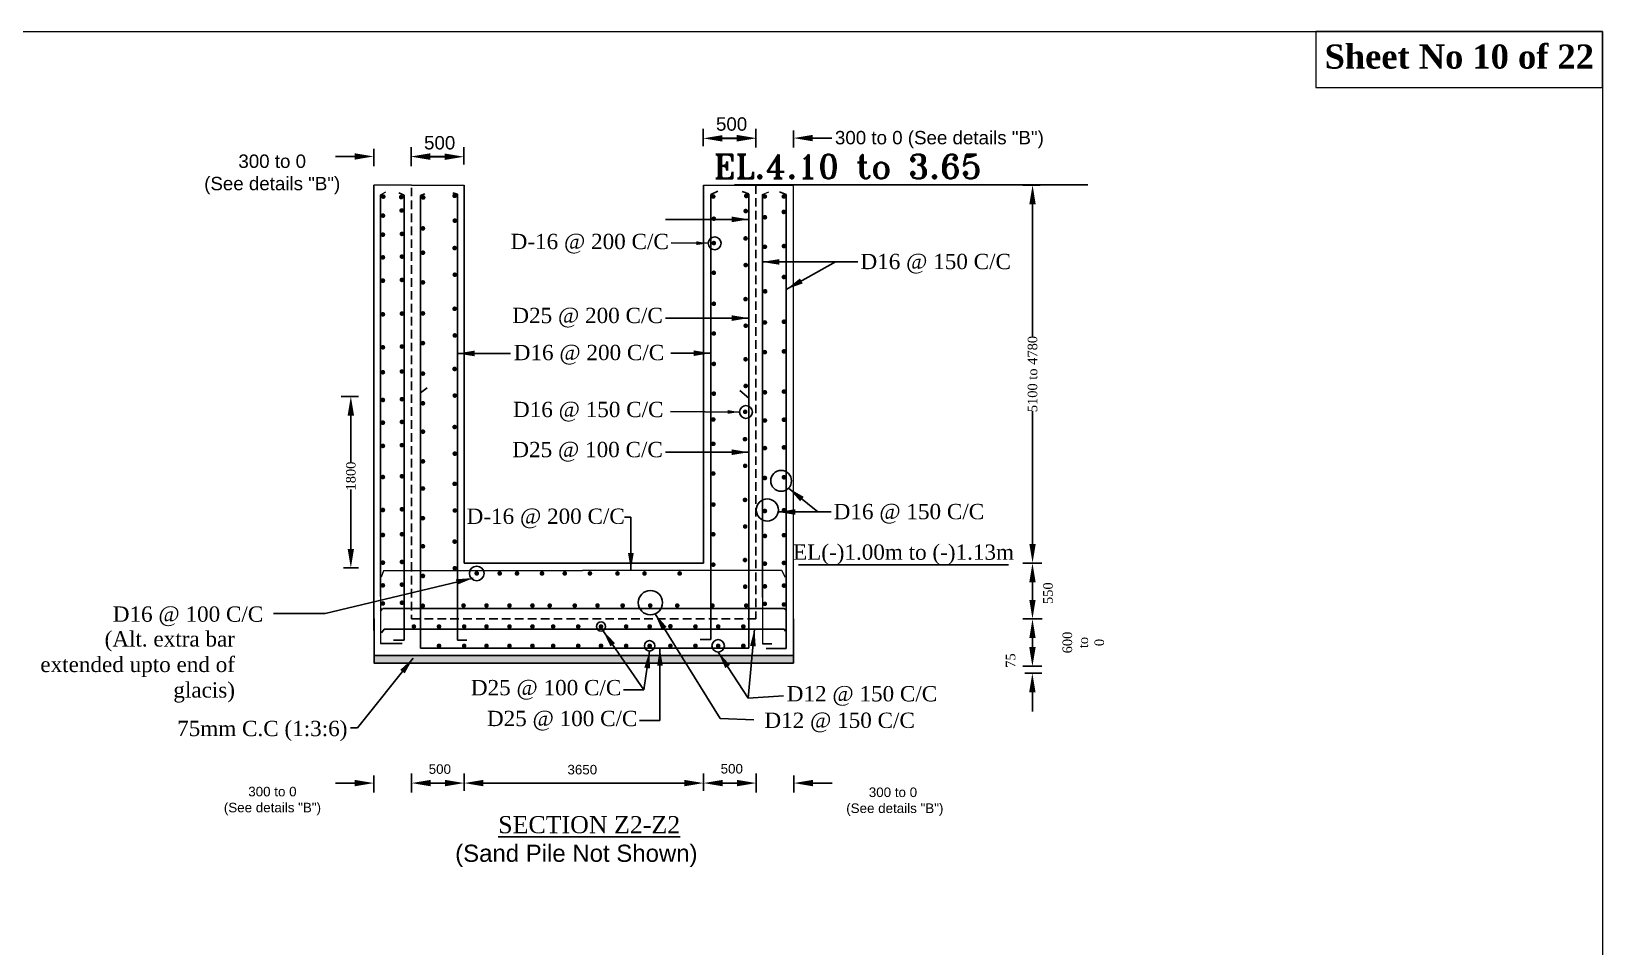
# Model space of a CAD drawing. Extents: x -545075 to 1728153, y -708141 to -305611.
# Drawn here: x 473140 to 514178, y -629104 to -605192 of the extents above; entities that cross this region are included whole.
import ezdxf

# ---------------------------------------------------------------- set-up
doc = ezdxf.new("R2010")
doc.units = 0
doc.header["$MEASUREMENT"] = 0
doc.linetypes.add('DASHED', pattern=[0.75, 0.5, -0.25])
doc.layers.get('0').update_dxf_attribs({"linetype": 'CONTINUOUS'})
doc.layers.get('DEFPOINTS').update_dxf_attribs({"linetype": 'CONTINUOUS'})
doc.layers.add('LINE', color=7, linetype='CONTINUOUS')
doc.layers.add('TEXT', color=7, linetype='CONTINUOUS')
doc.layers.add('Other line', color=7, linetype='CONTINUOUS', lineweight=15)
doc.styles.add('BIG', font='ROMANT.SHX')
doc.styles.get("Standard").update_dxf_attribs({"font": 'times.ttf', "height": 250})
doc.dimstyles.new('3', dxfattribs={"dimtxt": 225, "dimasz": 350, "dimexe": 100, "dimexo": 25, "dimgap": 9, "dimtad": 0, "dimdec": 0, "dimzin": 0, "dimdsep": 46, "dimtxsty": 'Standard', "dimcen": 0, "dimclrt": 256, "dimadec": 0, "dimazin": 0, "dimtfac": 1, "dimtdec": 0, "dimtofl": 0, "dimtmove": 2, "dimatfit": 3, "dimfxl": 1, "dimtolj": 1, "dimtzin": 0, "dimarcsym": 0})
doc.dimstyles.new('ISO-25', dxfattribs={"dimtxt": 2.5, "dimasz": 2.5, "dimexe": 1.25, "dimexo": 0.625, "dimtad": 1, "dimtxsty": 'Standard', "dimcen": 2.5, "dimadec": 0, "dimazin": 0, "dimtfac": 1, "dimtmove": 0, "dimatfit": 3, "dimfxl": 1, "dimarcsym": 0})

# ---------------------------------------------------------------- blocks, each defined once
blk = doc.blocks.new('*D454')
at = {"layer": 'DEFPOINTS', "color": 0, "lineweight": -2}
for p in [(484444, -624497), (490694, -624289), (484444, -624832)]:
    blk.add_point(p, dxfattribs=at)
at = {"layer": 'LINE', "color": 7, "lineweight": -2}
for p, q in [((484444, -624582), (484444, -625032)), ((490694, -624582), (490694, -625032)), ((490194, -624832), (484944, -624832))]:
    blk.add_line(p, q, dxfattribs=at)
for points in [[(484944, -624748), (484944, -624915), (484444, -624832)], [(490194, -624748), (490194, -624915), (490694, -624832)]]:
    blk.add_solid(points, dxfattribs=at)
at = {"layer": 'LINE', "color": 7, "insert": (487529, -624482), "char_height": 250, "attachment_point": 5}
blk.add_mtext('\\A1;{\\fArial|b0|i0|c0|p34;3650}', dxfattribs=at)
blk = doc.blocks.new('*D455')
at = {"layer": 'DEFPOINTS', "color": 0, "lineweight": -2}
for p in [(490694, -624289), (492069, -624398), (490694, -624832)]:
    blk.add_point(p, dxfattribs=at)
at = {"layer": 'LINE', "color": 7, "lineweight": -2}
for p, q in [((490694, -624582), (490694, -625032)), ((492069, -624582), (492069, -625032)), ((491569, -624832), (491194, -624832))]:
    blk.add_line(p, q, dxfattribs=at)
for points in [[(491194, -624748), (491194, -624915), (490694, -624832)], [(491569, -624748), (491569, -624915), (492069, -624832)]]:
    blk.add_solid(points, dxfattribs=at)
at = {"layer": 'LINE', "color": 7, "insert": (491433, -624459), "char_height": 250, "attachment_point": 5}
blk.add_mtext('\\A1;{\\fArial|b0|i0|c0|p34;500}', dxfattribs=at)
blk = doc.blocks.new('*D456')
at = {"layer": 'DEFPOINTS', "color": 0, "lineweight": -2}
for p in [(483069, -624497), (484444, -624497), (483069, -624832)]:
    blk.add_point(p, dxfattribs=at)
at = {"layer": 'LINE', "color": 7, "lineweight": -2}
for p, q in [((483069, -624582), (483069, -625032)), ((484444, -624582), (484444, -625032)), ((483944, -624832), (483569, -624832))]:
    blk.add_line(p, q, dxfattribs=at)
for points in [[(483569, -624748), (483569, -624915), (483069, -624832)], [(483944, -624748), (483944, -624915), (484444, -624832)]]:
    blk.add_solid(points, dxfattribs=at)
at = {"layer": 'LINE', "color": 7, "insert": (483808, -624468), "char_height": 250, "attachment_point": 5}
blk.add_mtext('\\A1;{\\fArial|b0|i0|c0|p34;500}', dxfattribs=at)
blk = doc.blocks.new('*D457')
at = {"layer": 'DEFPOINTS', "color": 0, "lineweight": -2}
for p in [(499540, -619083), (499287, -620544), (499543, -620544)]:
    blk.add_point(p, dxfattribs=at)
at = {"layer": 'LINE', "color": 7, "lineweight": -2}
for p, q in [((499535, -619083), (499087, -619083)), ((499287, -619583), (499287, -620044)), ((499537, -620544), (499087, -620544))]:
    blk.add_line(p, q, dxfattribs=at)
for points in [[(499204, -619583), (499370, -619583), (499287, -619083)], [(499204, -620044), (499370, -620044), (499287, -620544)]]:
    blk.add_solid(points, dxfattribs=at)
at = {"layer": 'LINE', "color": 7, "insert": (499693, -619870), "char_height": 250, "attachment_point": 5, "rotation": 90}
blk.add_mtext('\\A1;550', dxfattribs=at)
blk = doc.blocks.new('*D458')
at = {"layer": 'DEFPOINTS', "color": 0, "lineweight": -2}
for p in [(499284, -621774), (499540, -621774), (499561, -621961)]:
    blk.add_point(p, dxfattribs=at)
at = {"layer": 'LINE', "color": 7, "lineweight": -2}
for p, q in [((499284, -621274), (499284, -620774)), ((499534, -621774), (499084, -621774)), ((499534, -621961), (499084, -621961)), ((499284, -622461), (499284, -622961))]:
    blk.add_line(p, q, dxfattribs=at)
for points in [[(499201, -621274), (499368, -621274), (499284, -621774)], [(499201, -622461), (499368, -622461), (499284, -621961)]]:
    blk.add_solid(points, dxfattribs=at)
at = {"layer": 'LINE', "color": 7, "insert": (498717, -621631), "char_height": 250, "attachment_point": 5, "rotation": 90}
blk.add_mtext('\\A1;75', dxfattribs=at)
blk = doc.blocks.new('*D459')
at = {"layer": 'DEFPOINTS', "color": 0, "lineweight": -2}
for p in [(490688, -607443), (492063, -607553), (490688, -607986)]:
    blk.add_point(p, dxfattribs=at)
at = {"layer": 'LINE', "color": 7, "lineweight": -2}
for p, q in [((490688, -607736), (490688, -608186)), ((492063, -607736), (492063, -608186)), ((491563, -607986), (491188, -607986))]:
    blk.add_line(p, q, dxfattribs=at)
for points in [[(491188, -607903), (491188, -608070), (490688, -607986)], [(491563, -607903), (491563, -608070), (492063, -607986)]]:
    blk.add_solid(points, dxfattribs=at)
at = {"layer": 'LINE', "color": 7, "insert": (491428, -607614), "char_height": 250, "attachment_point": 5}
blk.add_mtext('\\A1;{\\fArial|b0|i0|c0|p34;\\H1.4x;500}', dxfattribs=at)
blk = doc.blocks.new('*D460')
at = {"layer": 'DEFPOINTS', "color": 0, "lineweight": -2}
for p in [(483063, -608131), (484438, -608131), (483063, -608466)]:
    blk.add_point(p, dxfattribs=at)
at = {"layer": 'LINE', "color": 7, "lineweight": -2}
for p, q in [((483063, -608216), (483063, -608666)), ((483938, -608466), (483563, -608466)), ((484438, -608216), (484438, -608666))]:
    blk.add_line(p, q, dxfattribs=at)
for points in [[(483563, -608383), (483563, -608550), (483063, -608466)], [(483938, -608383), (483938, -608550), (484438, -608466)]]:
    blk.add_solid(points, dxfattribs=at)
at = {"layer": 'LINE', "color": 7, "insert": (483803, -608103), "char_height": 250, "attachment_point": 5}
blk.add_mtext('\\A1;{\\fArial|b0|i0|c0|p34;\\H1.4x;500}', dxfattribs=at)
blk = doc.blocks.new('*D461')
at = {"layer": 'DEFPOINTS', "color": 0, "lineweight": -2}
for p in [(482080, -608459), (482080, -609681), (483063, -609681)]:
    blk.add_point(p, dxfattribs=at)
at = {"layer": 'LINE', "color": 7, "lineweight": -2}
for p, q in [((481580, -608459), (481080, -608459)), ((482080, -608709), (482080, -608259)), ((483063, -608709), (483063, -608259)), ((483563, -608459), (484063, -608459))]:
    blk.add_line(p, q, dxfattribs=at)
for points in [[(481580, -608376), (481580, -608543), (482080, -608459)], [(483563, -608376), (483563, -608543), (483063, -608459)]]:
    blk.add_solid(points, dxfattribs=at)
at = {"layer": 'LINE', "color": 7, "insert": (479429, -608928), "char_height": 250, "attachment_point": 5}
blk.add_mtext('\\A1;{\\fArial|b0|i0|c0|p34;\\H1.4x;300 to 0\\P(See details "B")}', dxfattribs=at)
blk = doc.blocks.new('*D462')
at = {"layer": 'DEFPOINTS', "color": 0, "lineweight": -2}
for p in [(497392, -609208), (499289, -609208), (498680, -619083)]:
    blk.add_point(p, dxfattribs=at)
at = {"layer": 'LINE', "color": 7, "lineweight": -2}
for p, q in [((499039, -609208), (499489, -609208)), ((499289, -609708), (499289, -613178)), ((499289, -618583), (499289, -615113)), ((499039, -619083), (499489, -619083))]:
    blk.add_line(p, q, dxfattribs=at)
for points in [[(499206, -609708), (499372, -609708), (499289, -609208)], [(499206, -618583), (499372, -618583), (499289, -619083)]]:
    blk.add_solid(points, dxfattribs=at)
at = {"layer": 'LINE', "color": 7, "insert": (499289, -614145), "char_height": 250, "attachment_point": 5, "rotation": 90}
blk.add_mtext('\\A1;5100 to 4780', dxfattribs=at)
blk = doc.blocks.new('*D463')
at = {"layer": 'DEFPOINTS', "color": 0, "lineweight": -2}
for p in [(492063, -607979), (492063, -609201), (493047, -609201)]:
    blk.add_point(p, dxfattribs=at)
at = {"layer": 'LINE', "color": 7, "lineweight": -2}
for p, q in [((491563, -607979), (491063, -607979)), ((492063, -608229), (492063, -607779)), ((493047, -608229), (493047, -607779)), ((493547, -607979), (494047, -607979))]:
    blk.add_line(p, q, dxfattribs=at)
for points in [[(491563, -607896), (491563, -608063), (492063, -607979)], [(493547, -607896), (493547, -608063), (493047, -607979)]]:
    blk.add_solid(points, dxfattribs=at)
at = {"layer": 'LINE', "color": 7, "insert": (496856, -608020), "char_height": 250, "attachment_point": 5}
blk.add_mtext('\\A1;{\\fArial|b0|i0|c0|p34;\\H1.4x;300 to 0 (See details "B")}', dxfattribs=at)
blk = doc.blocks.new('*D464')
at = {"layer": 'DEFPOINTS', "color": 0, "lineweight": -2}
for p in [(492069, -624832), (492069, -626053), (493052, -626053)]:
    blk.add_point(p, dxfattribs=at)
at = {"layer": 'LINE', "color": 7, "lineweight": -2}
for p, q in [((491569, -624832), (491069, -624832)), ((492069, -625082), (492069, -624632)), ((493052, -625082), (493052, -624632)), ((493552, -624832), (494052, -624832))]:
    blk.add_line(p, q, dxfattribs=at)
for points in [[(491569, -624748), (491569, -624915), (492069, -624832)], [(493552, -624748), (493552, -624915), (493052, -624832)]]:
    blk.add_solid(points, dxfattribs=at)
at = {"layer": 'LINE', "color": 7, "insert": (495643, -625318), "char_height": 250, "attachment_point": 5}
blk.add_mtext('\\A1;{\\fArial|b0|i0|c0|p34;300 to 0\\P (See details "B")}', dxfattribs=at)
blk = doc.blocks.new('*D465')
at = {"layer": 'DEFPOINTS', "color": 0, "lineweight": -2}
for p in [(482085, -624832), (482085, -626053), (483069, -626053)]:
    blk.add_point(p, dxfattribs=at)
at = {"layer": 'LINE', "color": 7, "lineweight": -2}
for p, q in [((481585, -624832), (481085, -624832)), ((482085, -625082), (482085, -624632)), ((483069, -625082), (483069, -624632)), ((483569, -624832), (484069, -624832))]:
    blk.add_line(p, q, dxfattribs=at)
for points in [[(481585, -624748), (481585, -624915), (482085, -624832)], [(483569, -624748), (483569, -624915), (483069, -624832)]]:
    blk.add_solid(points, dxfattribs=at)
at = {"layer": 'LINE', "color": 7, "insert": (479435, -625300), "char_height": 250, "attachment_point": 5}
blk.add_mtext('\\A1;{\\fArial|b0|i0|c0|p34;300 to 0\\P(See details "B")}', dxfattribs=at)
blk = doc.blocks.new('*D466')
at = {"layer": 'DEFPOINTS', "color": 0, "lineweight": -2}
for p in [(480737, -614728), (481483, -614728), (481290, -619212)]:
    blk.add_point(p, dxfattribs=at)
at = {"layer": 'LINE', "color": 7, "lineweight": -2}
for p, q in [((481233, -614728), (481683, -614728)), ((481483, -615228), (481483, -616460)), ((481483, -618712), (481483, -617160)), ((481295, -619212), (481683, -619212))]:
    blk.add_line(p, q, dxfattribs=at)
for points in [[(481400, -615228), (481566, -615228), (481483, -614728)], [(481400, -618712), (481566, -618712), (481483, -619212)]]:
    blk.add_solid(points, dxfattribs=at)
at = {"layer": 'LINE', "color": 7, "insert": (481483, -616810), "char_height": 250, "attachment_point": 5, "rotation": 90}
blk.add_mtext('\\A1;1800', dxfattribs=at)
blk = doc.blocks.new('*D468')
at = {"layer": 'DEFPOINTS', "color": 0, "lineweight": -2}
for p in [(492545, -620544), (492545, -621774), (499287, -621774)]:
    blk.add_point(p, dxfattribs=at)
at = {"layer": 'LINE', "color": 7, "lineweight": -2}
for p, q in [((499037, -620544), (499487, -620544)), ((499287, -621044), (499287, -621274)), ((499037, -621774), (499487, -621774))]:
    blk.add_line(p, q, dxfattribs=at)
for points in [[(499204, -621044), (499370, -621044), (499287, -620544)], [(499204, -621274), (499370, -621274), (499287, -621774)]]:
    blk.add_solid(points, dxfattribs=at)
at = {"layer": 'LINE', "color": 7, "insert": (500616, -621159), "char_height": 250, "attachment_point": 5, "rotation": 90}
blk.add_mtext('\\A1;600\\Pto\\P0', dxfattribs=at)

msp = doc.modelspace()

# ---------------------------------------------------------------- hatches: boundary and pattern name
at = {"layer": 'LINE'}
h = msp.add_hatch(dxfattribs=at)
h.set_pattern_fill('AR-CONC', color=0, scale=56, style=0)
h.set_pattern_definition([(50, (234308.7, 20623.97), (401.6657, -35.1412), [42, -462]), (355, (234308.7, 20623.97), (-77.70075, 421.2276), [33.6, -369.6]), (100.4514, (234342.2, 20621.04), (323.96525, 386.08614), [35.6945, -392.63958]), (46.1842, (234308.7, 20735.97), (597.655, -92.69065), [63, -693]), (96.6356, (234358.5, 20728.25), (523.4111, 545.506), [53.54176, -588.9593]), (351.1842, (234308.7, 20736), (523.4107, 545.5064), [50.4, -554.4]), (21, (234364.7, 20707.97), (334.26795, -225.46658), [42, -462]), (326, (234364.7, 20707.97), (136.25659, 406.08403), [33.6, -369.6]), (71.4514, (234392.57, 20689.2), (470.52467, 180.61708), [35.6945, -392.63958]), (37.5, (234308.71, 20623.97), (6.80952, 186.420558), [0, -365.12, 0, -375.2, 0, -371]), (7.5, (234308.71, 20623.97), (147.31894, 220.87056), [0, -213.92, 0, -356.72, 0, -141.4]), (327.5, (234183.83, 20623.97), (298.940564, -12.630728), [0, -140, 0, -436.8, 0, -579.6]), (317.5, (234127.83, 20623.97), (326.58425, 56.05879), [0, -182, 0, -290.08, 0, -411.6])])
h.paths.add_polyline_path([(482090.477, -621497.244), (482090.477, -621696.979), (493042.973, -621696.979), (493042.973, -621497.244)])

# ---------------------------------------------------------------- linework, layer by layer
at = {"color": 0, "linetype": 'DASHED'}
for p, q in [((491878.651, -609439.565), (491878.651, -621310.304)), ((492803.842, -620267.615), (482312.842, -620267.615))]:
    msp.add_line(p, q, dxfattribs=at)
at = {"color": 7, "linetype": 'ByBlock', "lineweight": 20}
msp.add_lwpolyline([(442205.502, -656086.609), (442205.502, -605191.962), (514177.731, -605191.962), (514177.731, -656086.609), (442205.502, -656086.609)], close=True, dxfattribs=at)
at = {"linetype": 'ByBlock'}
for centre, radius in [((490986.055, -610728.705), 167.415), ((491804.4, -615137.003), 167.415), ((492721.616, -616935.507), 272.386), ((492360.505, -617694.814), 289.922)]:
    msp.add_circle(centre, radius, dxfattribs=at)
at = {"layer": 'LINE'}
for p, q in [((482085.159, -609208.229), (482085.159, -620842.607)), ((482085.159, -609208.229), (482085.159, -619075.52)), ((484443.651, -609208.229), (484443.651, -619082.615)), ((490693.651, -609208.229), (490693.651, -619082.615)), ((482254.663, -609460.565), (482254.663, -619960.286)), ((482878.651, -609474.565), (482878.651, -621094.04)), ((483298.37, -609479.565), (483298.37, -621310.304)), ((484265.371, -609446.565), (484265.371, -621097)), ((490883.651, -609454.565), (490883.651, -621079)), ((492232.837, -609452.565), (492232.837, -619985.377)), ((492856.825, -609454.565), (492856.825, -621314)), ((490693.651, -619082.615), (484443.651, -619082.615)), ((493177.126, -619133.629), (498656.587, -619133.629)), ((492731.833, -619270.621), (482338.831, -619288.544)), ((482356.842, -620806.235), (482283.842, -620907)), ((482356.842, -620806.235), (492798.871, -620806.235)), ((492798.871, -620806.235), (492831.825, -620866.834)), ((482598.602, -621094.04), (482878.651, -621094.04)), ((492476.283, -621195.18), (492232.837, -621195.18)), ((483298.37, -621310.304), (491878.651, -621310.304))]:
    msp.add_line(p, q, dxfattribs=at)
at = {"layer": 'LINE', "color": 0, "linetype": 'DASHED', "ltscale": 450}
for p, q in [((483068.651, -619287.285), (483068.651, -609208.229)), ((492063.333, -609208.229), (492063.333, -620544.274)), ((483068.651, -619082.615), (483068.651, -620544.274))]:
    msp.add_line(p, q, dxfattribs=at)
at = {"layer": 'LINE', "color": 0}
for p, q in [((484265.371, -609446.565), (484146.561, -609407.565)), ((490883.651, -609454.565), (491069.618, -609367.565)), ((500734.956, -609197.357), (491501.041, -609197.357)), ((491878.651, -609439.565), (491701.419, -609370.565)), ((492856.825, -609454.565), (492679.593, -609387.565)), ((482878.651, -609474.565), (482736.185, -609412.565)), ((483298.37, -609479.565), (483413.185, -609431.565))]:
    msp.add_line(p, q, dxfattribs=at)
at = {"layer": 'LINE', "color": 0, "linetype": 'ByBlock', "lineweight": -2}
for p, q in [((483298.37, -614635), (483477.549, -614505)), ((491878.651, -614771), (491642.842, -614578)), ((482312.842, -620267.615), (482254.663, -620337)), ((492803.842, -620267.615), (492865.842, -620312)), ((482254.663, -621182.304), (482822.842, -621182.304)), ((484265.371, -621097), (484509.842, -621097)), ((490883.651, -621079), (490605.842, -621079)), ((492856.825, -621314), (492327.842, -621314))]:
    msp.add_line(p, q, dxfattribs=at)
at = {"layer": 'LINE', "lineweight": 9}
msp.add_lwpolyline([(514177.731, -605191.962), (506690.928, -605191.962), (506690.928, -606660.572), (514177.731, -606660.572)], close=True, dxfattribs=at)
at = {"layer": 'LINE', "color": 0, "const_width": 60.48}
for points in [[(482299.945, -609507.565, 1), (482360.425, -609507.565, 1)], [(482766.945, -609521.565, 1), (482827.425, -609521.565, 1)], [(482780.912, -609870.85, 1), (482841.392, -609870.85, 1)], [(483343.945, -609531.565, 1), (483404.425, -609531.565, 1)], [(484162.945, -609488.565, 1), (484223.425, -609488.565, 1)], [(490918.945, -609505.565, 1), (490979.425, -609505.565, 1)], [(491781.945, -609490.565, 1), (491842.425, -609490.565, 1)], [(492266.945, -609505.565, 1), (492327.425, -609505.565, 1)], [(492761.545, -609505.565, 1), (492822.025, -609505.565, 1)], [(482291.294, -610004.297, 1), (482351.774, -610004.297, 1)], [(484168.369, -610137.502, 1), (484228.849, -610137.502, 1)], [(490933.832, -610086.462, 1), (490994.312, -610086.462, 1)], [(491767.236, -609885.335, 1), (491827.716, -609885.335, 1)], [(492267.502, -610047.944, 1), (492327.982, -610047.944, 1)], [(492761.545, -609908.346, 1), (492822.025, -609908.346, 1)], [(482289.328, -610502.821, 1), (482349.808, -610502.821, 1)], [(482786.8, -610483.186, 1), (482847.28, -610483.186, 1)], [(483334.966, -610338.63, 1), (483395.446, -610338.63, 1)], [(491762.281, -610600.779, 1), (491822.761, -610600.779, 1)], [(482289.328, -611096.02, 1), (482349.808, -611096.02, 1)], [(482786.8, -611076.385, 1), (482847.28, -611076.385, 1)], [(483335.637, -610974.514, 1), (483396.117, -610974.514, 1)], [(484163.414, -610852.946, 1), (484223.894, -610852.946, 1)], [(490934.504, -610722.347, 1), (490994.984, -610722.347, 1)], [(492267.502, -610819.879, 1), (492327.982, -610819.879, 1)], [(492764.974, -610800.244, 1), (492825.454, -610800.244, 1)], [(490933.832, -611498.356, 1), (490994.312, -611498.356, 1)], [(491767.236, -611297.229, 1), (491827.716, -611297.229, 1)], [(482289.328, -611704.108, 1), (482349.808, -611704.108, 1)], [(482786.8, -611684.473, 1), (482847.28, -611684.473, 1)], [(483334.966, -611750.523, 1), (483395.446, -611750.523, 1)], [(484168.369, -611549.396, 1), (484228.849, -611549.396, 1)], [(492764.974, -611609.011, 1), (492825.454, -611609.011, 1)], [(490934.504, -612308.415, 1), (490994.984, -612308.415, 1)], [(491762.281, -612186.847, 1), (491822.761, -612186.847, 1)], [(492274.764, -611984.386, 1), (492335.244, -611984.386, 1)], [(482289.328, -612583.624, 1), (482349.808, -612583.624, 1)], [(482786.8, -612563.989, 1), (482847.28, -612563.989, 1)], [(483335.637, -612560.582, 1), (483396.117, -612560.582, 1)], [(484163.414, -612439.014, 1), (484223.894, -612439.014, 1)], [(484168.369, -613135.464, 1), (484228.849, -613135.464, 1)], [(490933.832, -613084.424, 1), (490994.312, -613084.424, 1)], [(491767.236, -612883.297, 1), (491827.716, -612883.297, 1)], [(492267.502, -612796.822, 1), (492327.982, -612796.822, 1)], [(492764.974, -612777.187, 1), (492825.454, -612777.187, 1)], [(482289.328, -613445.355, 1), (482349.808, -613445.355, 1)], [(482786.8, -613425.72, 1), (482847.28, -613425.72, 1)], [(483334.966, -613336.591, 1), (483395.446, -613336.591, 1)], [(492266.75, -613571.984, 1), (492327.23, -613571.984, 1)], [(492764.221, -613552.348, 1), (492824.701, -613552.348, 1)], [(490934.504, -613879.929, 1), (490994.984, -613879.929, 1)], [(491762.281, -613758.361, 1), (491822.761, -613758.361, 1)], [(482289.328, -614097.146, 1), (482349.808, -614097.146, 1)], [(482786.8, -614077.511, 1), (482847.28, -614077.511, 1)], [(483335.637, -614132.096, 1), (483396.117, -614132.096, 1)], [(484163.414, -614010.528, 1), (484223.894, -614010.528, 1)], [(482786.8, -614801.698, 1), (482847.28, -614801.698, 1)], [(484168.369, -614706.978, 1), (484228.849, -614706.978, 1)], [(490933.832, -614655.938, 1), (490994.312, -614655.938, 1)], [(491767.236, -614454.811, 1), (491827.716, -614454.811, 1)], [(492267.502, -614621.541, 1), (492327.982, -614621.541, 1)], [(492764.974, -614601.905, 1), (492825.454, -614601.905, 1)], [(482289.328, -614821.334, 1), (482349.808, -614821.334, 1)], [(483334.966, -614908.105, 1), (483395.446, -614908.105, 1)], [(491752.848, -615130.645, 1), (491813.328, -615130.645, 1)], [(482289.328, -615414.532, 1), (482349.808, -615414.532, 1)], [(482786.8, -615394.897, 1), (482847.28, -615394.897, 1)], [(484163.414, -615528.472, 1), (484223.894, -615528.472, 1)], [(490919.445, -615331.772, 1), (490979.925, -615331.772, 1)], [(492267.502, -615357.975, 1), (492327.982, -615357.975, 1)], [(492764.974, -615338.34, 1), (492825.454, -615338.34, 1)], [(482289.328, -616022.621, 1), (482349.808, -616022.621, 1)], [(482786.8, -616002.985, 1), (482847.28, -616002.985, 1)], [(483335.637, -615650.041, 1), (483396.117, -615650.041, 1)], [(490920.116, -615967.657, 1), (490980.596, -615967.657, 1)], [(491747.893, -615846.089, 1), (491808.373, -615846.089, 1)], [(483334.966, -616426.05, 1), (483395.446, -616426.05, 1)], [(484168.369, -616224.923, 1), (484228.849, -616224.923, 1)], [(492267.502, -616079.858, 1), (492327.982, -616079.858, 1)], [(492764.974, -616060.223, 1), (492825.454, -616060.223, 1)], [(482289.328, -616835.826, 1), (482349.808, -616835.826, 1)], [(482786.8, -616816.191, 1), (482847.28, -616816.191, 1)], [(490919.445, -616743.666, 1), (490979.925, -616743.666, 1)], [(491752.848, -616542.539, 1), (491813.328, -616542.539, 1)], [(492764.974, -616841.282, 1), (492825.454, -616841.282, 1)], [(483335.637, -617134.745, 1), (483396.117, -617134.745, 1)], [(484163.414, -617013.177, 1), (484223.894, -617013.177, 1)], [(492267.502, -616860.917, 1), (492327.982, -616860.917, 1)], [(490920.116, -617553.725, 1), (490980.596, -617553.725, 1)], [(491747.893, -617432.157, 1), (491808.373, -617432.157, 1)], [(482289.328, -617697.557, 1), (482349.808, -617697.557, 1)], [(482786.8, -617677.922, 1), (482847.28, -617677.922, 1)], [(483334.966, -617910.754, 1), (483395.446, -617910.754, 1)], [(484168.369, -617709.627, 1), (484228.849, -617709.627, 1)], [(492267.502, -617722.648, 1), (492327.982, -617722.648, 1)], [(492764.974, -617703.013, 1), (492825.454, -617703.013, 1)], [(482289.328, -618349.348, 1), (482349.808, -618349.348, 1)], [(482786.8, -618329.713, 1), (482847.28, -618329.713, 1)], [(490919.445, -618329.734, 1), (490979.925, -618329.734, 1)], [(491752.848, -618128.607, 1), (491813.328, -618128.607, 1)], [(492267.502, -618374.44, 1), (492327.982, -618374.44, 1)], [(492764.974, -618354.804, 1), (492825.454, -618354.804, 1)], [(483335.637, -618643.619, 1), (483396.117, -618643.619, 1)], [(484163.414, -618522.051, 1), (484223.894, -618522.051, 1)], [(482289.328, -619073.536, 1), (482349.808, -619073.536, 1)], [(482786.8, -619053.9, 1), (482847.28, -619053.9, 1)], [(484168.369, -619218.501, 1), (484228.849, -619218.501, 1)], [(490920.116, -619125.239, 1), (490980.596, -619125.239, 1)], [(491747.893, -619003.671, 1), (491808.373, -619003.671, 1)], [(492267.502, -619098.627, 1), (492327.982, -619098.627, 1)], [(492764.974, -619078.992, 1), (492825.454, -619078.992, 1)], [(482289.328, -619666.735, 1), (482349.808, -619666.735, 1)], [(482786.8, -619647.099, 1), (482847.28, -619647.099, 1)], [(483334.966, -619419.628, 1), (483395.446, -619419.628, 1)], [(484741.024, -619354.201, 1), (484801.504, -619354.201, 1)], [(485340.871, -619354.201, 1), (485401.351, -619354.201, 1)], [(485792.332, -619354.201, 1), (485852.812, -619354.201, 1)], [(486445.849, -619354.201, 1), (486506.329, -619354.201, 1)], [(487040.731, -619354.201, 1), (487101.211, -619354.201, 1)], [(487697.404, -619354.201, 1), (487757.884, -619354.201, 1)], [(488417.217, -619354.201, 1), (488477.697, -619354.201, 1)], [(489123.119, -619354.201, 1), (489183.599, -619354.201, 1)], [(490041.83, -619354.201, 1), (490102.31, -619354.201, 1)], [(491752.848, -619700.121, 1), (491813.328, -619700.121, 1)], [(492267.502, -619691.826, 1), (492327.982, -619691.826, 1)], [(492764.974, -619672.19, 1), (492825.454, -619672.19, 1)], [(482289.328, -620138.823, 1), (482349.808, -620138.823, 1)], [(482786.8, -620119.187, 1), (482847.28, -620119.187, 1)], [(483331.799, -620199.153, 1), (483392.279, -620199.153, 1)], [(484396.457, -620193.353, 1), (484456.937, -620193.353, 1)], [(484996.303, -620193.353, 1), (485056.783, -620193.353, 1)], [(485596.15, -620193.353, 1), (485656.63, -620193.353, 1)], [(486195.997, -620193.353, 1), (486256.477, -620193.353, 1)], [(486647.459, -620193.353, 1), (486707.939, -620193.353, 1)], [(487300.975, -620193.353, 1), (487361.455, -620193.353, 1)], [(487895.857, -620193.353, 1), (487956.337, -620193.353, 1)], [(488552.53, -620193.353, 1), (488613.01, -620193.353, 1)], [(489272.343, -620193.353, 1), (489332.823, -620193.353, 1)], [(489978.245, -620193.353, 1), (490038.725, -620193.353, 1)], [(490896.956, -620193.353, 1), (490957.436, -620193.353, 1)], [(491780.422, -620193.353, 1), (491840.902, -620193.353, 1)], [(492264.08, -620148.301, 1), (492324.56, -620148.301, 1)], [(492764.974, -620166.278, 1), (492825.454, -620166.278, 1)], [(483099.253, -620740.956, 1), (483159.733, -620740.956, 1)], [(483756.055, -620740.956, 1), (483816.535, -620740.956, 1)], [(484412.728, -620740.956, 1), (484473.208, -620740.956, 1)], [(484996.303, -620740.956, 1), (485056.783, -620740.956, 1)], [(485596.15, -620740.956, 1), (485656.63, -620740.956, 1)], [(486195.997, -620740.956, 1), (486256.477, -620740.956, 1)], [(486738.479, -620740.956, 1), (486798.959, -620740.956, 1)], [(487391.995, -620740.956, 1), (487452.475, -620740.956, 1)], [(487986.877, -620740.956, 1), (488047.357, -620740.956, 1)], [(488643.55, -620740.956, 1), (488704.03, -620740.956, 1)], [(489257.097, -620740.956, 1), (489317.577, -620740.956, 1)], [(489799.579, -620734.413, 1), (489860.059, -620734.413, 1)], [(490453.096, -620741.556, 1), (490513.576, -620741.556, 1)], [(491047.977, -620741.556, 1), (491108.457, -620741.556, 1)], [(491704.65, -620741.556, 1), (491765.13, -620741.556, 1)], [(483756.055, -621245.465, 1), (483816.535, -621245.465, 1)], [(484412.728, -621245.465, 1), (484473.208, -621245.465, 1)], [(484996.303, -621245.465, 1), (485056.783, -621245.465, 1)], [(485596.15, -621245.465, 1), (485656.63, -621245.465, 1)], [(486195.997, -621245.465, 1), (486256.477, -621245.465, 1)], [(486738.479, -621245.465, 1), (486798.959, -621245.465, 1)], [(487391.995, -621245.465, 1), (487452.475, -621245.465, 1)], [(487986.877, -621245.465, 1), (488047.357, -621245.465, 1)], [(488643.55, -621245.465, 1), (488704.03, -621245.465, 1)], [(489257.097, -621245.465, 1), (489317.577, -621245.465, 1)], [(489799.579, -621245.465, 1), (489860.059, -621245.465, 1)], [(490453.096, -621245.465, 1), (490513.576, -621245.465, 1)], [(491047.977, -621245.465, 1), (491108.457, -621245.465, 1)], [(491704.65, -621245.465, 1), (491765.13, -621245.465, 1)]]:
    msp.add_lwpolyline(points, format="xyb", close=True, dxfattribs=at)
at = {"layer": 'LINE'}
msp.add_lwpolyline([(493042.459, -620544.274), (493042.459, -620544.274), (493042.459, -621497.244), (482090.477, -621497.244), (482090.477, -620544.274), (482090.477, -620544.274)], dxfattribs=at)
at = {"layer": 'LINE', "color": 0, "linetype": 'DASHED', "ltscale": 450}
msp.add_lwpolyline([(483068.651, -620544.274), (492063.333, -620544.274)], dxfattribs=at)
at = {"layer": 'LINE'}
msp.add_lwpolyline([(482090.477, -621497.244), (493042.973, -621497.244), (493042.973, -621696.979), (482090.477, -621696.979)], close=True, dxfattribs=at)
at = {"layer": 'LINE', "color": 0, "linetype": 'ByBlock', "lineweight": -2}
for centre, radius in [((484771.264, -619354.201), 190.928), ((489287.337, -621245.465), 135.535)]:
    msp.add_circle(centre, radius, dxfattribs=at)
at = {"layer": 'LINE'}
for centre, radius in [((489308.013, -620117.747), 316.84), ((488017.117, -620740.956), 119.068), ((491078.217, -621245.465), 163.45)]:
    msp.add_circle(centre, radius, dxfattribs=at)
at = {"layer": 'Other line', "color": 0}
for p, q in [((483068.651, -609208.229), (482085.159, -609208.229)), ((482254.663, -609460.565), (482395.185, -609383.565)), ((483068.651, -609208.229), (484443.651, -609208.229)), ((490693.651, -609208.229), (493046.825, -609208.229)), ((492068.651, -609208.229), (493046.825, -609208.229)), ((492232.837, -609452.565), (492399.982, -609380.565)), ((493046.825, -620842.607), (493046.825, -609208.229)), ((482338.831, -619288.544), (482277.842, -619452)), ((492731.833, -619270.621), (492825.842, -619455)), ((482254.663, -619960.286), (482254.663, -621182.304)), ((492232.837, -619985.377), (492232.837, -621195.18)), ((482878.651, -620125.505), (482878.651, -620181.808)), ((492856.825, -620172.596), (492856.825, -620228.899))]:
    msp.add_line(p, q, dxfattribs=at)

# ---------------------------------------------------------------- texts
at = {"linetype": 'ByBlock', "char_height": 400, "attachment_point": 3}
for s, insert, width in [('D-16 @ 200 C/C', (489788.803, -610480.505), 4181.1469), ('D16 @ 150 C/C', (498724.938, -611003.6), 4181.1469), ('D25 @ 200 C/C', (489631.971, -612413.095), 4181.1469), ('D16 @ 200 C/C', (489668.085, -613382.345), 4181.1469), ('D16 @ 150 C/C', (489649.148, -614869.804), 4181.1469), ('D25 @ 100 C/C', (489631.971, -615916.993), 4181.1469), ('D16 @ 150 C/C', (498025.391, -617537.799), 4181.1469), ('D-16 @ 200 C/C', (488638.861, -617659.846), 4961.92091), ('D16 @ 100 C/C', (479195.15, -620216.402), 4181.1469), ('     (Alt. extra bar extended upto end of glacis)', (478457.15, -620864.402), 5559.28371), ('D25 @ 100 C/C', (488547.915, -622137.941), 4181.1469), ('D12 @ 150 C/C', (496798.618, -622297.307), 4181.1469), ('D25 @ 100 C/C', (488967.838, -622943.99), 4181.1469), ('{\\fTimes New Roman|b0|i0|c0|p18;75mm C.C (1:3:6)}', (481393.957, -623204.99), 4523.64507), ('D12 @ 150 C/C', (496215.618, -622991.307), 4181.1469)]:
    msp.add_mtext(s, dxfattribs=dict(at, insert=insert, width=width))
at = {"linetype": 'ByBlock', "insert": (498804.812, -618597.22), "char_height": 400, "attachment_point": 3}
msp.add_mtext('EL(-)1.00m to (-)1.13m', dxfattribs=at)
at = {"layer": 'LINE', "color": 7, "lineweight": 9, "insert": (506916.601, -605533.325), "char_height": 630.51064, "width": 22647.73735, "attachment_point": 1}
msp.add_mtext('{\\fTimes New Roman|b1|i0|c0|p18;Sheet No 10 of 22}', dxfattribs=at)
at = {"layer": 'LINE', "color": 0, "insert": (487286.301, -625694.363), "char_height": 448, "width": 23417.44191, "attachment_point": 2, "style": 'BIG'}
msp.add_mtext('{\\fTimes New Roman|b1|i0|c0|p18;     \\fTimes New Roman|b0|i0|c0|p18;\\LSECTION Z2-Z2\\l    \\P\\A1;\\fArial|b0|i0|c0|p34;\\C7; (Sand Pile Not Shown) }', dxfattribs=at)
at = {"layer": 'TEXT', "color": 0, "style": 'BIG'}
msp.add_text('EL.4.10 to 3.65 ', height=630, dxfattribs=at).set_placement((490963.951, -609038.241))

# ---------------------------------------------------------------- dimensions: what is measured, and where the dimension line sits
at = {"layer": 'LINE'}
for base, p1, p2, angle, text, override, picture, middle in [((492063.333, -607979.248), (493046.825, -609201.134), (492063.333, -609201.134), 180, '{\\fArial|b0|i0|c0|p34;\\H1.4x;300 to 0 (See details "B")}', {"dimtxt": 500, "dimasz": 500, "dimexe": 200, "dimexo": 5, "dimdle": 250, "dimclrd": 7, "dimclre": 7, "dimclrt": 7, "dimfxl": 250, "dimfxlon": 1}, '*D463', (496856, -608019.565)), ((482079.84, -608459.248), (483063.333, -609681.134), (482079.84, -609681.134), 180, '{\\fArial|b0|i0|c0|p34;\\H1.4x;300 to 0\\P(See details "B")}', {"dimtxt": 500, "dimasz": 500, "dimexe": 200, "dimexo": 5, "dimdle": 250, "dimclrd": 7, "dimclre": 7, "dimclrt": 7, "dimfxl": 250, "dimfxlon": 1}, '*D461', (479429.185, -608927.565)), ((490688.333, -607986.343), (492063.333, -607552.989), (490688.333, -607443.357), 180, '{\\fArial|b0|i0|c0|p34;\\H1.4x;500}', {"dimtxt": 500, "dimasz": 500, "dimexe": 200, "dimexo": 5, "dimdle": 250, "dimclrd": 7, "dimclre": 7, "dimclrt": 7, "dimfxl": 250, "dimfxlon": 1}, '*D459', (491427.525, -607613.809)), ((483063.333, -608466.343), (484438.333, -608131.436), (483063.333, -608131.436), 180, '{\\fArial|b0|i0|c0|p34;\\H1.4x;500}', {"dimtxt": 500, "dimasz": 500, "dimexe": 200, "dimexo": 5, "dimdle": 250, "dimclrd": 7, "dimclre": 7, "dimclrt": 7, "dimfxl": 250, "dimfxlon": 1}, '*D460', (483802.525, -608103.115)), ((499286.887, -620544.274), (499540.266, -619082.615), (499542.77, -620544.274), 90, '550', {"dimtxt": 500, "dimasz": 500, "dimexe": 200, "dimexo": 5, "dimdle": 250, "dimclrd": 7, "dimclre": 7, "dimclrt": 7, "dimfxl": 250, "dimfxlon": 1}, '*D457', (499693.036, -619869.865)), ((499286.887, -621773.904), (492545.4, -620544.274), (492545.4, -621773.904), 90, '600\\Pto\\P0', {"dimtxt": 500, "dimasz": 500, "dimexe": 200, "dimexo": 5, "dimdle": 250, "dimclrd": 7, "dimclre": 7, "dimclrt": 7, "dimfxl": 250, "dimfxlon": 1}, '*D468', (500615.523, -621159.089)), ((499284.499, -621773.904), (499560.825, -621961.404), (499540.382, -621773.904), 90, '75', {"dimtxt": 450, "dimasz": 500, "dimexe": 200, "dimexo": 5, "dimdle": 250, "dimclrd": 7, "dimclre": 7, "dimclrt": 7, "dimfxl": 250, "dimfxlon": 1}, '*D458', (498716.881, -621631.318)), ((482085.159, -624831.58), (483068.651, -626053.466), (482085.159, -626053.466), 180, '{\\fArial|b0|i0|c0|p34;300 to 0\\P(See details "B")}', {"dimtxt": 500, "dimasz": 500, "dimexe": 200, "dimexo": 5, "dimdle": 250, "dimclrd": 7, "dimclre": 7, "dimclrt": 7, "dimfxl": 250, "dimfxlon": 1}, '*D465', (479434.504, -625299.897)), ((492068.651, -624831.58), (493052.143, -626053.466), (492068.651, -626053.466), 180, '{\\fArial|b0|i0|c0|p34;300 to 0\\P (See details "B")}', {"dimtxt": 500, "dimasz": 500, "dimexe": 200, "dimexo": 5, "dimdle": 250, "dimclrd": 7, "dimclre": 7, "dimclrt": 7, "dimfxl": 250, "dimfxlon": 1}, '*D464', (495643.185, -625318.383)), ((483068.651, -624831.58), (484443.651, -624496.673), (483068.651, -624496.673), 180, '{\\fArial|b0|i0|c0|p34;500}', {"dimtxt": 500, "dimasz": 500, "dimexe": 200, "dimexo": 5, "dimdle": 250, "dimclrd": 7, "dimclre": 7, "dimclrt": 7, "dimfxl": 250, "dimfxlon": 1}, '*D456', (483807.843, -624468.352)), ((484443.651, -624831.58), (490693.651, -624288.593), (484443.651, -624496.673), 180, '{\\fArial|b0|i0|c0|p34;3650}', {"dimtxt": 500, "dimasz": 500, "dimexe": 200, "dimexo": 5, "dimdle": 250, "dimclrd": 7, "dimclre": 7, "dimclrt": 7, "dimfxl": 250, "dimfxlon": 1}, '*D454', (487528.921, -624481.523)), ((490693.651, -624831.58), (492068.651, -624398.226), (490693.651, -624288.593), 180, '{\\fArial|b0|i0|c0|p34;500}', {"dimtxt": 500, "dimasz": 500, "dimexe": 200, "dimexo": 5, "dimdle": 250, "dimclrd": 7, "dimclre": 7, "dimclrt": 7, "dimfxl": 250, "dimfxlon": 1}, '*D455', (491432.843, -624459.046))]:
    dim = msp.add_linear_dim(base=base, p1=p1, p2=p2, angle=angle, text=text, dimstyle='3', override=override, dxfattribs=at)
    dim.commit()
    dim.dimension.update_dxf_attribs({"geometry": picture, "text_midpoint": middle, "dimtype": 160})
at = {"layer": 'LINE', "color": 0}
dim = msp.add_linear_dim(base=(499288.985, -609208.229), p1=(498679.605, -619082.615), p2=(497392.422, -609208.229), angle=90, text='5100 to 4780', dimstyle='3', override={"dimtxt": 500, "dimasz": 500, "dimexe": 200, "dimexo": 5, "dimdle": 250, "dimclrd": 7, "dimclre": 7, "dimclrt": 7, "dimfxl": 250, "dimfxlon": 1}, dxfattribs=at)
dim.commit()
dim.dimension.update_dxf_attribs({"geometry": '*D462', "text_midpoint": (499288.985, -614145.422)})
dim = msp.add_linear_dim(base=(481482.988, -614728.317), p1=(481289.788, -619212), p2=(480736.959, -614728.317), angle=90, text='1800', dimstyle='3', override={"dimtxt": 500, "dimasz": 500, "dimexe": 200, "dimexo": 5, "dimdle": 250, "dimclrd": 7, "dimclre": 7, "dimclrt": 7, "dimfxl": 250, "dimfxlon": 1}, dxfattribs=at)
dim.commit()
dim.dimension.update_dxf_attribs({"geometry": '*D466', "text_midpoint": (481482.988, -616810), "dimtype": 160})

# ---------------------------------------------------------------- leaders
at = {"linetype": 'ByBlock'}
for points, override in [([(491878.651, -610103), (489702.975, -610103)], {"dimtxt": 500, "dimasz": 450, "dimclrd": 7, "dimclre": 7, "dimclrt": 7}), ([(490806.141, -610728.522), (489852.735, -610716.125)], {"dimtxt": 500, "dimasz": 300, "dimclrd": 7, "dimclre": 7, "dimclrt": 7}), ([(492226.98, -611214.699), (494727.534, -611214.699)], {"dimtxt": 500, "dimasz": 450, "dimclrd": 7, "dimclre": 7, "dimclrt": 7}), ([(492856.825, -611931.182), (494138.092, -611214.699)], {"dimtxt": 500, "dimasz": 450, "dimclrd": 7, "dimclre": 7, "dimclrt": 7}), ([(491878.651, -612683), (489702.975, -612683)], {"dimtxt": 500, "dimasz": 450, "dimclrd": 7, "dimclre": 7, "dimclrt": 7}), ([(484265.371, -613606.413), (485651.698, -613606.413)], {"dimtxt": 500, "dimasz": 450, "dimclrd": 7, "dimclre": 7, "dimclrt": 7}), ([(490883.651, -613599.582), (489839.777, -613599.582)], {"dimtxt": 500, "dimasz": 450, "dimclrd": 7, "dimclre": 7, "dimclrt": 7}), ([(491624.486, -615136.82), (489828.185, -615125.565)], {"dimtxt": 500, "dimasz": 300, "dimclrd": 7, "dimclre": 7, "dimclrt": 7}), ([(491878.651, -616186.898), (489702.975, -616186.898)], {"dimtxt": 500, "dimasz": 450, "dimclrd": 7, "dimclre": 7, "dimclrt": 7}), ([(492915.822, -617126.5), (493681.327, -617748.897)], {"dimtxt": 500, "dimasz": 450, "dimclrd": 7, "dimclre": 7, "dimclrt": 7}), ([(488797.238, -619272.615), (488797.238, -617879.846), (488629.454, -617879.846)], {"dimtxt": 500, "dimasz": 450, "dimclrd": 7, "dimclre": 7, "dimclrt": 7}), ([(492641.661, -617748.897), (494027.987, -617748.897)], {"dimtxt": 500, "dimasz": 450, "dimclrd": 7, "dimclre": 7, "dimclrt": 7}), ([(484680.743, -619474.458), (480812.842, -620397), (479458.842, -620400)], {"dimtxt": 500, "dimasz": 450, "dimclrd": 7, "dimclre": 7, "dimclrt": 7}), ([(489430.289, -620410.041), (491129.842, -623148), (492012.842, -623180)], {"dimtxt": 500, "dimasz": 450, "dimclrd": 7, "dimclre": 7, "dimclrt": 7}), ([(488067.778, -620848.708), (489137.01, -622394.334), (488602.625, -622394.334)], {"dimtxt": 500, "dimasz": 450, "dimclrd": 7, "dimclre": 7, "dimclrt": 7}), ([(492025.678, -620806.235), (491861.204, -622611.686), (492779.695, -622552.93)], {"dimtxt": 500, "dimasz": 450, "dimclrd": 7, "dimclre": 7, "dimclrt": 7}), ([(483111.842, -621568), (481658.408, -623392.065), (481478.408, -623392.065)], {"dimtxt": 500, "dimasz": 450, "dimclrd": 7, "dimclre": 7, "dimclrt": 7}), ([(489287.337, -621381), (489137.01, -622394.334), (488602.625, -622394.334)], {"dimtxt": 500, "dimasz": 450, "dimclrd": 7, "dimclre": 7, "dimclrt": 7}), ([(489556.932, -621310.304), (489556.932, -623200.383), (489022.547, -623200.383)], {"dimtxt": 500, "dimasz": 450, "dimclrd": 7, "dimclre": 7, "dimclrt": 7}), ([(491078.217, -621408.915), (491861.204, -622611.686), (492779.695, -622552.93)], {"dimtxt": 500, "dimasz": 450, "dimclrd": 7, "dimclre": 7, "dimclrt": 7})]:
    msp.add_leader(points, dimstyle='ISO-25', override=override, dxfattribs=at)

doc.saveas('drawing.dxf')
